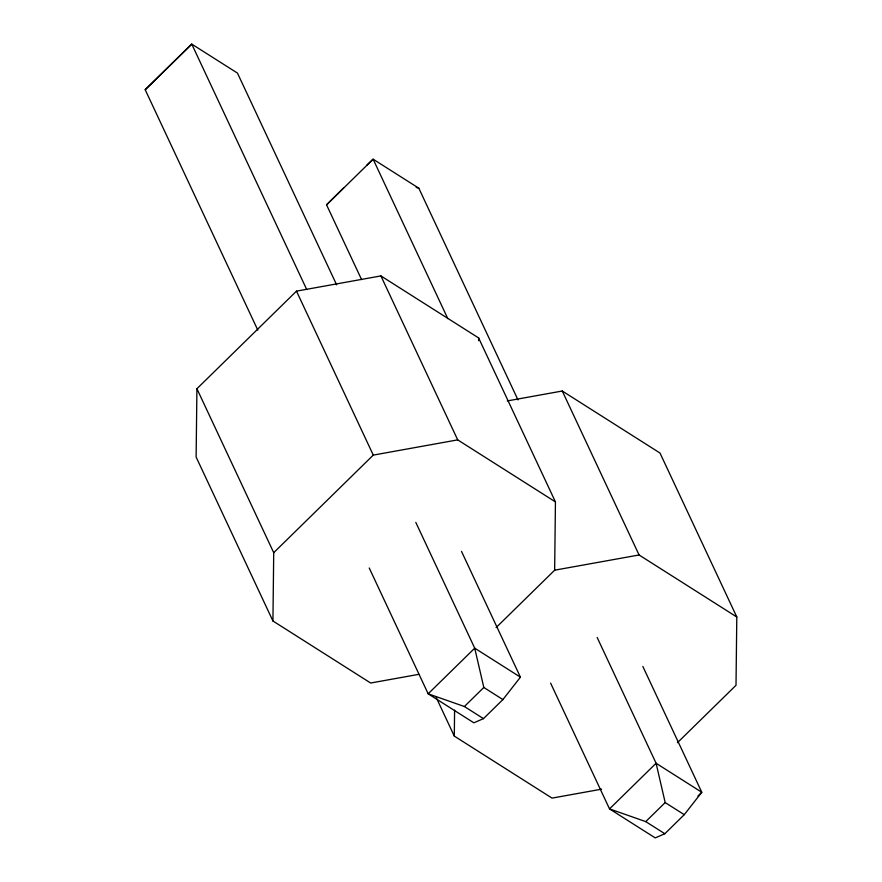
<?xml version="1.0" encoding="UTF-8"?>
<svg xmlns="http://www.w3.org/2000/svg" width="882" height="882" viewBox="0 0 882 882"><rect width="100%" height="100%" fill="white"/><g stroke="black" fill="none" stroke-linecap="round" stroke-linejoin="round"><path stroke-width="1.32" d="M496.081 627.609L554.646 570.191L555.44 501.902L478.628 337.938L380.903 275.923L296.484 291.137L196.918 388.742L196.124 457.041L272.935 620.994L370.661 683.021L418.895 674.322M272.935 620.994L273.718 552.694L196.918 388.742M601.601 789.169L552.022 798.111L454.296 736.095L454.594 710.142M478.595 340.673L478.628 337.938M507.326 400.924L562.264 391.013L659.99 453.028L736.801 616.992L736.007 685.292L677.442 742.699M369.238 568.008L428.167 693.803L473.866 722.81L483.468 718.632L502.905 699.58L520.424 677.167L461.495 551.371M550.6 683.109L609.528 808.904L655.227 837.9L664.83 833.733L684.267 814.67L701.785 792.268L642.857 666.472M257.809 330.122L145.199 89.732L191.758 44.1L237.456 73.096L336.637 284.831M361.565 279.561L326.56 204.833L343.638 187.888M145.199 89.732L191.758 44.1L306.693 289.461M326.56 204.833L373.119 159.19L418.818 188.197L517.999 399.932M273.718 552.694L373.284 455.101L457.703 439.875L555.44 501.902M520.424 677.167L474.725 648.171L428.167 693.803L464.384 706.526L483.821 687.464L474.725 648.171L415.797 522.376M697.905 796.071L701.785 792.268L656.087 763.261L609.528 808.904L645.745 821.616L665.182 802.565L656.087 763.261L597.158 637.466M366.923 165.077L373.119 159.19L447.802 318.623M554.646 570.191L639.075 554.976L736.801 616.992M416.183 187.414L418.818 188.197M483.821 687.464L502.905 699.58M665.182 802.565L684.267 814.67M464.384 706.526L483.468 718.632M645.745 821.616L664.83 833.733M562.264 391.013L639.075 554.976M380.903 275.923L457.703 439.875M296.484 291.137L373.284 455.101M436.259 697.585L454.296 736.095"/></g></svg>
